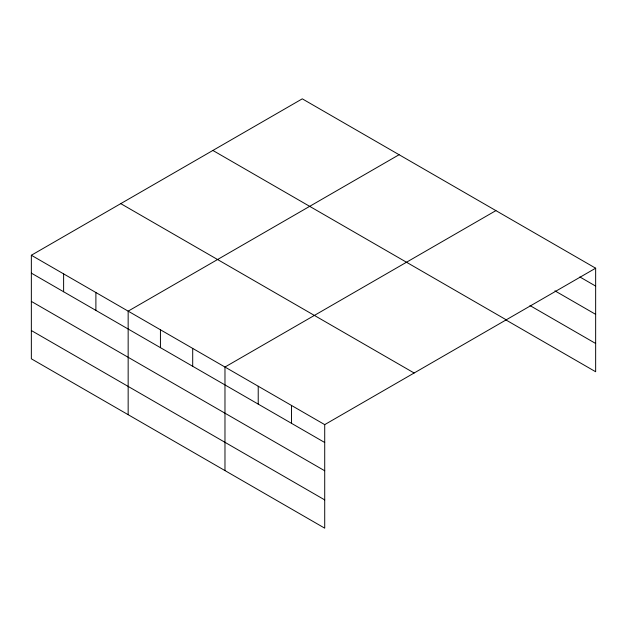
<?xml version="1.0" encoding="UTF-8"?>
<svg xmlns="http://www.w3.org/2000/svg" width="627" height="627" viewBox="0 0 627 627"><rect width="100%" height="100%" fill="white"/><g stroke="black" fill="none" stroke-linecap="round" stroke-linejoin="round"><path stroke-width="0.94" d="M324.715 470.775L324.715 424.628L31.35 255.252L31.35 358.801L324.715 528.169L324.715 470.775L31.35 301.399M505.879 319.919L595.65 371.748L595.65 268.199L302.285 98.831L31.35 255.252M399.093 154.72L128.159 311.141L128.159 414.69M495.902 210.617L224.975 367.038L224.975 470.587M324.715 424.628L595.65 268.199M579.857 276.962L595.65 286.084M554.919 290.834L595.65 314.354M529.987 305.568L595.65 343.478M212.874 150.449L506.24 319.825M120.76 203.634L414.126 373.002M31.35 273.129L324.715 442.505M31.35 330.531L324.715 499.899M291.469 405.426L291.469 423.311M258.222 386.232L258.222 404.109M192.701 348.408L192.701 366.286M160.434 329.778L160.434 347.656M95.892 292.511L95.892 310.396M63.617 273.881L63.617 291.759"/></g></svg>
